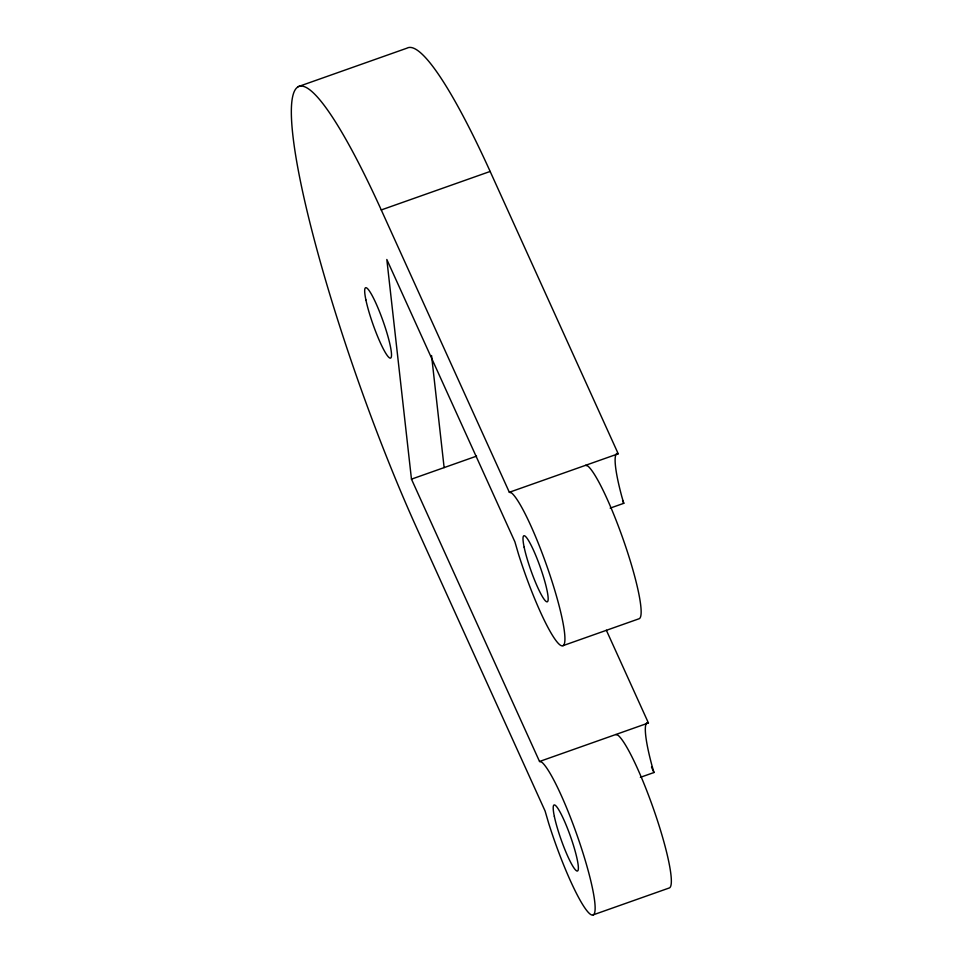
<?xml version="1.0" encoding="UTF-8"?>
<svg xmlns="http://www.w3.org/2000/svg" width="963" height="963" viewBox="0 0 963 963"><rect width="100%" height="100%" fill="white"/><g stroke="black" fill="none" stroke-linecap="round" stroke-linejoin="round"><path stroke-width="1.44" d="M298.121 86.658L407.012 48.15A300.251 42.48 70.5 0 1 490.155 171.45L618.222 453.778L509.331 492.274L381.264 209.946A300.251 42.48 70.5 0 0 292.824 134.94A300.251 42.48 70.5 0 0 417.015 528.699L545.094 811.015L548.754 823.534A81.674 11.556 70.5 0 0 589.657 913.694A81.674 11.556 70.5 0 0 582.784 852.387A81.674 11.556 70.5 0 0 541.88 762.239L539.533 761.48L411.466 479.153L386.825 259.492L514.892 541.82L518.563 554.339A81.674 11.556 70.5 0 0 559.455 644.488A81.674 11.556 70.5 0 0 552.581 583.193A81.674 11.556 70.5 0 0 511.69 493.032L509.331 492.274M381.264 209.946L490.155 171.45M411.466 479.153L476.589 456.125M610.169 508.127L623.783 503.312L621.845 496.727A81.674 11.556 70.5 0 1 616.982 453.368L618.222 453.778M563.042 645.643L639.263 618.691A81.674 11.556 70.5 0 0 625.541 546.226A81.674 11.556 70.5 0 0 587.912 466.08L585.552 465.322M539.533 761.48L648.424 722.972L606.353 630.235M640.371 777.334L653.973 772.519L652.047 765.922A81.674 11.556 70.5 0 1 647.184 722.575L648.424 722.972M593.244 914.85L669.466 887.898A81.674 11.556 70.5 0 0 655.743 815.432A81.674 11.556 70.5 0 0 618.102 735.287L615.754 734.528M622.543 500.591L623.783 503.312M651.506 767.066L653.973 772.519M431.556 355.528L444.124 467.597M554.339 816.383A35.005 4.947 70.5 0 0 576.006 870.42A35.005 4.947 70.5 0 0 566.966 827.097A35.005 4.947 70.5 0 0 554.339 816.383M524.137 547.177A35.005 4.947 70.5 0 0 545.804 601.213A35.005 4.947 70.5 0 0 536.764 557.89A35.005 4.947 70.5 0 0 524.137 547.177M365.88 299.854A37.328 5.284 70.5 0 0 388.992 357.49A37.328 5.284 70.5 0 0 379.35 311.278A37.328 5.284 70.5 0 0 365.88 299.854"/></g></svg>
